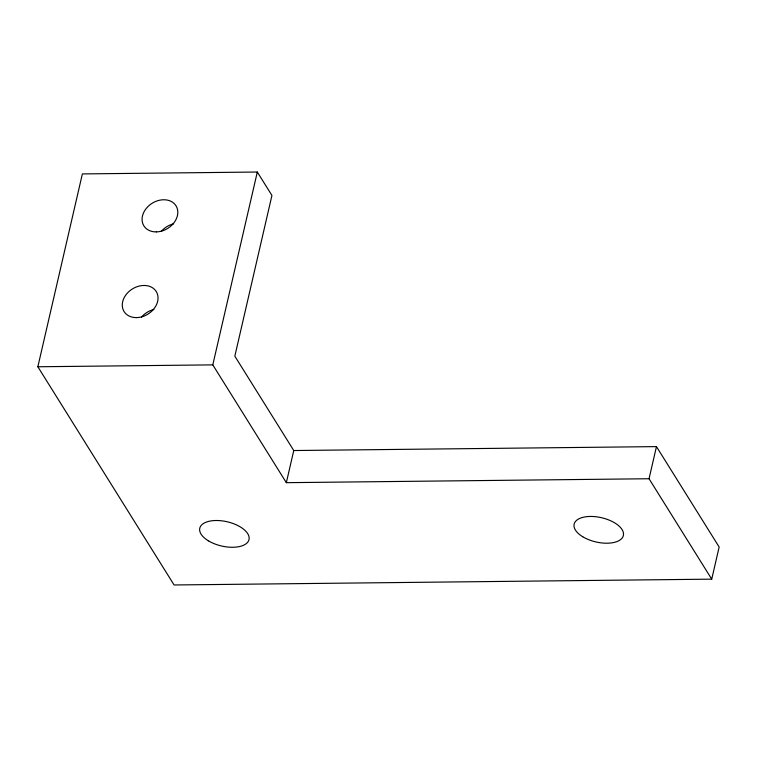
<?xml version="1.0" encoding="UTF-8"?>
<svg xmlns="http://www.w3.org/2000/svg" width="757" height="757" viewBox="0 0 757 757"><rect width="100%" height="100%" fill="white"/><g stroke="black" fill="none" stroke-linecap="round" stroke-linejoin="round"><path stroke-width="1.14" d="M37.85 366.767L82.371 173.921L257.314 172.028L271.933 195.457L234.831 356.159L293.763 450.538L286.335 482.673L649.042 478.746L711.731 579.152L174.091 584.972L37.85 366.767L212.793 364.874L286.335 482.673M212.793 364.874L257.314 172.028M649.042 478.746L656.461 446.611L293.763 450.538M711.731 579.152L719.15 547.008L656.461 446.611M161.279 231.387A18.953 14.799 -32 0 1 173.627 223.788M141.493 317.098A18.953 14.799 -32 0 1 153.841 309.49M582.729 536.741A25.265 12.443 13 0 0 623.125 536.306A25.265 12.443 13 0 0 590.394 516.444A25.265 12.443 13 0 0 582.729 536.741M208.364 540.801A25.265 12.443 13 0 0 248.76 540.366A25.265 12.443 13 0 0 216.019 520.504A25.265 12.443 13 0 0 208.364 540.801M156.235 231.897A18.953 14.799 -32 0 0 176.949 207.636A18.953 14.799 -32 0 0 146.65 207.957A18.953 14.799 -32 0 0 156.235 231.897M136.449 317.609A18.953 14.799 -32 0 0 157.163 293.338A18.953 14.799 -32 0 0 126.864 293.669A18.953 14.799 -32 0 0 136.449 317.609"/></g></svg>
